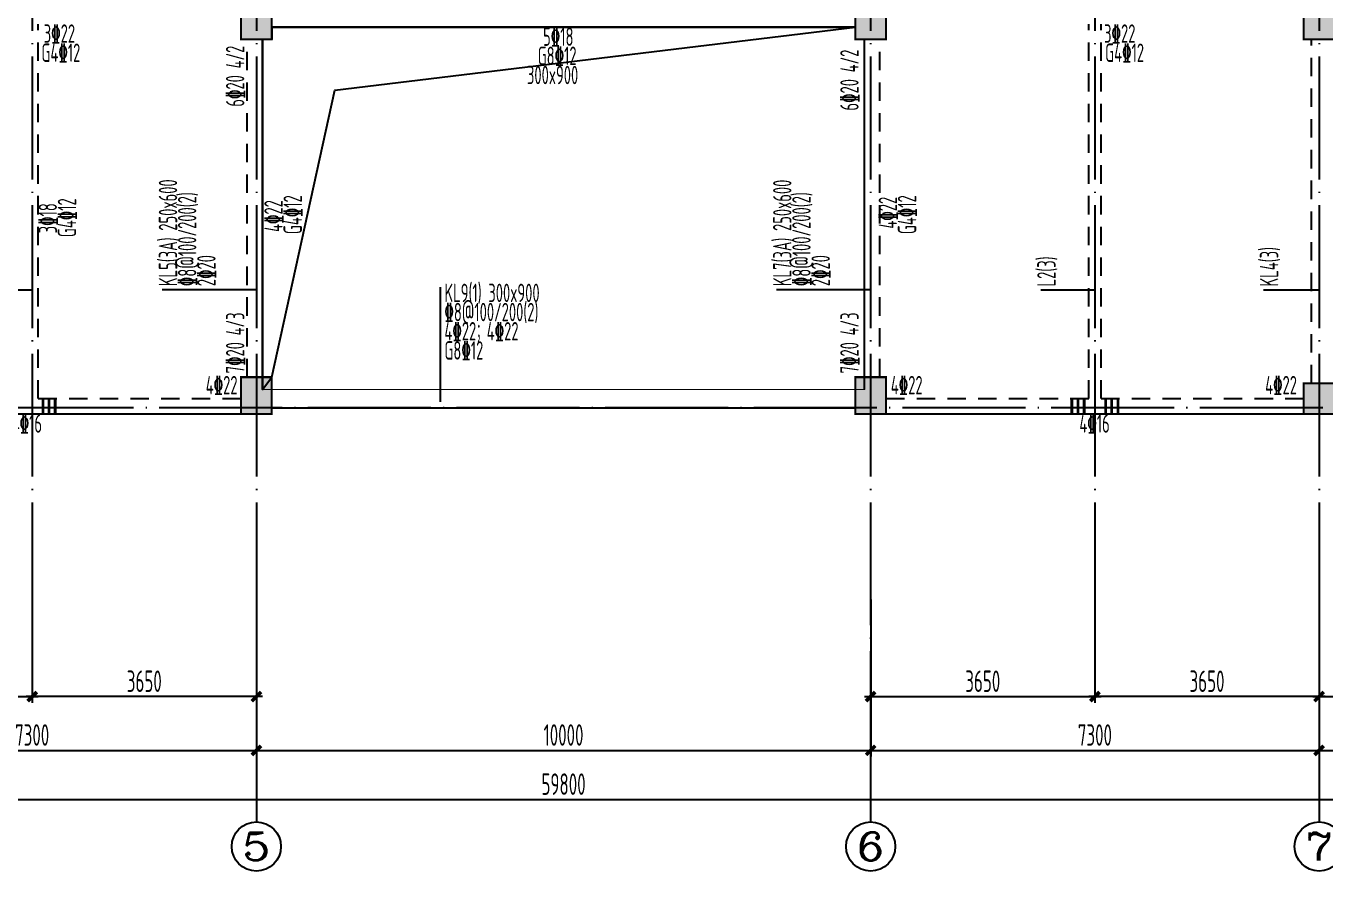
# Model space of a CAD drawing. Extents: x -472319 to -112444, y -516749 to -5704.
# Drawn here: x -187999 to -166837, y -70074 to -56313 of the extents above; entities that cross this region are included whole.
import ezdxf
from ezdxf.enums import TextEntityAlignment as Align

# ---------------------------------------------------------------- set-up
doc = ezdxf.new("R2010")
doc.units = 0
doc.header["$LTSCALE"] = 100
doc.header["$MEASUREMENT"] = 0
for name, pattern in [('3', [5, 3, -2]), ('CENTER', [2, 1.25, -0.25, 0.25, -0.25]), ('DOTE', [2.42, 2, -0.2, 0.02, -0.2])]:
    doc.linetypes.add(name, pattern=pattern)
for name, color, linetype in [('1301', 24, 'Continuous'), ('AXIS', 3, 'Continuous'), ('AXIS_TEXT', 7, 'Continuous'), ('DOTE', 1, 'CENTER'), ('S_BEAM', 4, 'Continuous'), ('S_BEAMDASH', 134, '3'), ('S_BEAMDIMLOCAL', 7, 'Continuous'), ('S_BEAMDIMLOCALVER', 7, 'Continuous'), ('S_BEAMDIMMASS', 2, 'Continuous'), ('S_BEAMDIMMASSVER', 2, 'Continuous'), ('S_CL', 2, 'Continuous'), ('S_HOLE', 253, 'Continuous'), ('S_SUBBEAMHOOP', 1, 'Continuous'), ('洞口边线', 7, 'Continuous')]:
    doc.layers.add(name, color=color, linetype=linetype)
doc.styles.add('_TCH_AXIS', font='COMPLEX', dxfattribs={"bigfont": 'GBCBIG'})
doc.styles.add('COMPLEX', font='COMPLEX')
doc.styles.add('HZ', font='tssdeng.shx', dxfattribs={"width": 0.6, "height": 350, "bigfont": 'a.shx'})
doc.styles.get("Standard").update_dxf_attribs({"font": 'tssdeng.shx', "width": 0.6, "bigfont": 'a.shx'})
doc.dimstyles.new('DIMN', dxfattribs={"dimtxt": 350, "dimasz": 150, "dimexe": 100, "dimexo": 100, "dimgap": 75, "dimtad": 1, "dimdec": 0, "dimzin": 0, "dimdsep": 46, "dimtxsty": 'HZ', "dimblk": 'ARCHTICK', "dimcen": 0.09, "dimdle": 100, "dimclrd": 3, "dimclre": 3, "dimclrt": 7, "dimazin": 2, "dimtfac": 1, "dimtdec": 0, "dimtmove": 2, "dimatfit": 3, "dimldrblk": 'ARCHTICK', "dimfxl": 1, "dimtolj": 1, "dimtzin": 0, "dimarcsym": 0})

# ---------------------------------------------------------------- blocks, each defined once
blk = doc.blocks.new('_ArchTick')
at = {"color": 0, "linetype": 'ByBlock', "const_width": 0.4}
blk.add_lwpolyline([(-0.5, -0.5), (0.5, 0.5)], dxfattribs=at)
blk = doc.blocks.new('*D1624')
at = {"layer": 'AXIS', "color": 3, "lineweight": -2, "transparency": 16777216}
for p, q in [((-191549, -66961), (-191549, -68209)), ((-184249, -66961), (-184249, -68209)), ((-191649, -68109), (-184149, -68109))]:
    blk.add_line(p, q, dxfattribs=at)
at = {"layer": 'Defpoints', "color": 0, "transparency": 16777216}
for p in [(-191549, -66861), (-184249, -66861), (-184249, -68109)]:
    blk.add_point(p, dxfattribs=at)
at = {"layer": 'AXIS', "color": 3, "lineweight": -2, "transparency": 16777216, "xscale": 150, "yscale": 150, "zscale": 150, "rotation": 180}
blk.add_blockref('_ArchTick', (-191549, -68109), dxfattribs=at)
at = {"layer": 'AXIS', "color": 3, "lineweight": -2, "transparency": 16777216, "xscale": 150, "yscale": 150, "zscale": 150}
blk.add_blockref('_ArchTick', (-184249, -68109), dxfattribs=at)
at = {"layer": 'AXIS', "color": 7, "transparency": 16777216, "insert": (-187899, -67859), "char_height": 350, "attachment_point": 5, "style": 'HZ'}
blk.add_mtext('\\A1;7300', dxfattribs=at)
blk = doc.blocks.new('*D1625')
at = {"layer": 'AXIS', "color": 3, "lineweight": -2, "transparency": 16777216}
for p, q in [((-184249, -66961), (-184249, -68209)), ((-174249, -66961), (-174249, -68209)), ((-184349, -68109), (-174149, -68109))]:
    blk.add_line(p, q, dxfattribs=at)
at = {"layer": 'Defpoints', "color": 0, "transparency": 16777216}
for p in [(-184249, -66861), (-174249, -66861), (-174249, -68109)]:
    blk.add_point(p, dxfattribs=at)
at = {"layer": 'AXIS', "color": 3, "lineweight": -2, "transparency": 16777216, "xscale": 150, "yscale": 150, "zscale": 150, "rotation": 180}
blk.add_blockref('_ArchTick', (-184249, -68109), dxfattribs=at)
at = {"layer": 'AXIS', "color": 3, "lineweight": -2, "transparency": 16777216, "xscale": 150, "yscale": 150, "zscale": 150}
blk.add_blockref('_ArchTick', (-174249, -68109), dxfattribs=at)
at = {"layer": 'AXIS', "color": 7, "transparency": 16777216, "insert": (-179249, -67859), "char_height": 350, "attachment_point": 5, "style": 'HZ'}
blk.add_mtext('\\A1;10000', dxfattribs=at)
blk = doc.blocks.new('*D1626')
at = {"layer": 'AXIS', "color": 3, "lineweight": -2, "transparency": 16777216}
for p, q in [((-174249, -66961), (-174249, -68209)), ((-166949, -66961), (-166949, -68209)), ((-174349, -68109), (-166849, -68109))]:
    blk.add_line(p, q, dxfattribs=at)
at = {"layer": 'Defpoints', "color": 0, "transparency": 16777216}
for p in [(-174249, -66861), (-166949, -66861), (-166949, -68109)]:
    blk.add_point(p, dxfattribs=at)
at = {"layer": 'AXIS', "color": 3, "lineweight": -2, "transparency": 16777216, "xscale": 150, "yscale": 150, "zscale": 150, "rotation": 180}
blk.add_blockref('_ArchTick', (-174249, -68109), dxfattribs=at)
at = {"layer": 'AXIS', "color": 3, "lineweight": -2, "transparency": 16777216, "xscale": 150, "yscale": 150, "zscale": 150}
blk.add_blockref('_ArchTick', (-166949, -68109), dxfattribs=at)
at = {"layer": 'AXIS', "color": 7, "transparency": 16777216, "insert": (-170599, -67859), "char_height": 350, "attachment_point": 5, "style": 'HZ'}
blk.add_mtext('\\A1;7300', dxfattribs=at)
blk = doc.blocks.new('*D1627')
at = {"layer": 'AXIS', "color": 3, "lineweight": -2, "transparency": 16777216}
for p, q in [((-166949, -66961), (-166949, -68209)), ((-159649, -66961), (-159649, -68209)), ((-167049, -68109), (-159549, -68109))]:
    blk.add_line(p, q, dxfattribs=at)
at = {"layer": 'Defpoints', "color": 0, "transparency": 16777216}
for p in [(-166949, -66861), (-159649, -66861), (-159649, -68109)]:
    blk.add_point(p, dxfattribs=at)
at = {"layer": 'AXIS', "color": 3, "lineweight": -2, "transparency": 16777216, "xscale": 150, "yscale": 150, "zscale": 150, "rotation": 180}
blk.add_blockref('_ArchTick', (-166949, -68109), dxfattribs=at)
at = {"layer": 'AXIS', "color": 3, "lineweight": -2, "transparency": 16777216, "xscale": 150, "yscale": 150, "zscale": 150}
blk.add_blockref('_ArchTick', (-159649, -68109), dxfattribs=at)
at = {"layer": 'AXIS', "color": 7, "transparency": 16777216, "insert": (-163299, -67859), "char_height": 350, "attachment_point": 5, "style": 'HZ'}
blk.add_mtext('\\A1;7300', dxfattribs=at)
blk = doc.blocks.new('*D1630')
at = {"layer": 'AXIS', "color": 3, "lineweight": -2, "transparency": 16777216}
for p, q in [((-209149, -66961), (-209149, -69009)), ((-149349, -66961), (-149349, -69009)), ((-209249, -68909), (-149249, -68909))]:
    blk.add_line(p, q, dxfattribs=at)
at = {"layer": 'Defpoints', "color": 0, "transparency": 16777216}
for p in [(-209149, -66861), (-149349, -66861), (-149349, -68909)]:
    blk.add_point(p, dxfattribs=at)
at = {"layer": 'AXIS', "color": 3, "lineweight": -2, "transparency": 16777216, "xscale": 150, "yscale": 150, "zscale": 150, "rotation": 180}
blk.add_blockref('_ArchTick', (-209149, -68909), dxfattribs=at)
at = {"layer": 'AXIS', "color": 3, "lineweight": -2, "transparency": 16777216, "xscale": 150, "yscale": 150, "zscale": 150}
blk.add_blockref('_ArchTick', (-149349, -68909), dxfattribs=at)
at = {"layer": 'AXIS', "color": 7, "transparency": 16777216, "insert": (-179249, -68659), "char_height": 350, "attachment_point": 5, "style": 'HZ'}
blk.add_mtext('\\A1;59800', dxfattribs=at)
blk = doc.blocks.new('_AXISO')
blk.add_circle((0, 0), 0.5)
at = {"layer": 'AXIS_TEXT', "style": 'COMPLEX', "width": 1.041667}
blk.add_attdef('A', text='', height=0.56, dxfattribs=at).set_placement((-0.25, -0.28), (0.25, -0.28), align=Align.FIT)
blk = doc.blocks.new('*D1695')
at = {"layer": '1301', "color": 3, "lineweight": -2, "transparency": 16777216}
for p, q in [((-187899, -65651), (-187899, -67333)), ((-184249, -65651), (-184249, -67333)), ((-184149, -67233), (-187999, -67233))]:
    blk.add_line(p, q, dxfattribs=at)
at = {"layer": 'Defpoints', "color": 0, "transparency": 16777216}
for p in [(-187899, -65551), (-184249, -65551), (-187899, -67233)]:
    blk.add_point(p, dxfattribs=at)
at = {"layer": '1301', "color": 3, "lineweight": -2, "transparency": 16777216, "xscale": 150, "yscale": 150, "zscale": 150, "rotation": 180}
blk.add_blockref('_ArchTick', (-187899, -67233), dxfattribs=at)
at = {"layer": '1301', "color": 3, "lineweight": -2, "transparency": 16777216, "xscale": 150, "yscale": 150, "zscale": 150}
blk.add_blockref('_ArchTick', (-184249, -67233), dxfattribs=at)
at = {"layer": '1301', "color": 7, "transparency": 16777216, "insert": (-186074, -66983), "char_height": 350, "attachment_point": 5, "style": 'HZ'}
blk.add_mtext('\\A1;3650', dxfattribs=at)
blk = doc.blocks.new('*D1696')
at = {"layer": '1301', "color": 3, "lineweight": -2, "transparency": 16777216}
for p, q in [((-191549, -65651), (-191549, -67333)), ((-187899, -65651), (-187899, -67333)), ((-191649, -67233), (-187799, -67233))]:
    blk.add_line(p, q, dxfattribs=at)
at = {"layer": 'Defpoints', "color": 0, "transparency": 16777216}
for p in [(-191549, -65551), (-187899, -65551), (-187899, -67233)]:
    blk.add_point(p, dxfattribs=at)
at = {"layer": '1301', "color": 3, "lineweight": -2, "transparency": 16777216, "xscale": 150, "yscale": 150, "zscale": 150, "rotation": 180}
blk.add_blockref('_ArchTick', (-191549, -67233), dxfattribs=at)
at = {"layer": '1301', "color": 3, "lineweight": -2, "transparency": 16777216, "xscale": 150, "yscale": 150, "zscale": 150}
blk.add_blockref('_ArchTick', (-187899, -67233), dxfattribs=at)
at = {"layer": '1301', "color": 7, "transparency": 16777216, "insert": (-189724, -66983), "char_height": 350, "attachment_point": 5, "style": 'HZ'}
blk.add_mtext('\\A1;3650', dxfattribs=at)
blk = doc.blocks.new('*D1697')
at = {"layer": '1301', "color": 3, "lineweight": -2, "transparency": 16777216}
for p, q in [((-170599, -65651), (-170599, -67333)), ((-166949, -65651), (-166949, -67333)), ((-166849, -67233), (-170699, -67233))]:
    blk.add_line(p, q, dxfattribs=at)
at = {"layer": 'Defpoints', "color": 0, "transparency": 16777216}
for p in [(-170599, -65551), (-166949, -65551), (-170599, -67233)]:
    blk.add_point(p, dxfattribs=at)
at = {"layer": '1301', "color": 3, "lineweight": -2, "transparency": 16777216, "xscale": 150, "yscale": 150, "zscale": 150, "rotation": 180}
blk.add_blockref('_ArchTick', (-170599, -67233), dxfattribs=at)
at = {"layer": '1301', "color": 3, "lineweight": -2, "transparency": 16777216, "xscale": 150, "yscale": 150, "zscale": 150}
blk.add_blockref('_ArchTick', (-166949, -67233), dxfattribs=at)
at = {"layer": '1301', "color": 7, "transparency": 16777216, "insert": (-168774, -66983), "char_height": 350, "attachment_point": 5, "style": 'HZ'}
blk.add_mtext('\\A1;3650', dxfattribs=at)
blk = doc.blocks.new('*D1698')
at = {"layer": '1301', "color": 3, "lineweight": -2, "transparency": 16777216}
for p, q in [((-174249, -65651), (-174249, -67333)), ((-170599, -65651), (-170599, -67333)), ((-174349, -67233), (-170499, -67233))]:
    blk.add_line(p, q, dxfattribs=at)
at = {"layer": 'Defpoints', "color": 0, "transparency": 16777216}
for p in [(-174249, -65551), (-170599, -65551), (-170599, -67233)]:
    blk.add_point(p, dxfattribs=at)
at = {"layer": '1301', "color": 3, "lineweight": -2, "transparency": 16777216, "xscale": 150, "yscale": 150, "zscale": 150, "rotation": 180}
blk.add_blockref('_ArchTick', (-174249, -67233), dxfattribs=at)
at = {"layer": '1301', "color": 3, "lineweight": -2, "transparency": 16777216, "xscale": 150, "yscale": 150, "zscale": 150}
blk.add_blockref('_ArchTick', (-170599, -67233), dxfattribs=at)
at = {"layer": '1301', "color": 7, "transparency": 16777216, "insert": (-172424, -66983), "char_height": 350, "attachment_point": 5, "style": 'HZ'}
blk.add_mtext('\\A1;3650', dxfattribs=at)
blk = doc.blocks.new('*D1700')
at = {"layer": '1301', "color": 3, "lineweight": -2, "transparency": 16777216}
for p, q in [((-166949, -65651), (-166949, -67333)), ((-163299, -65651), (-163299, -67333)), ((-167049, -67233), (-163199, -67233))]:
    blk.add_line(p, q, dxfattribs=at)
at = {"layer": 'Defpoints', "color": 0, "transparency": 16777216}
for p in [(-166949, -65551), (-163299, -65551), (-163299, -67233)]:
    blk.add_point(p, dxfattribs=at)
at = {"layer": '1301', "color": 3, "lineweight": -2, "transparency": 16777216, "xscale": 150, "yscale": 150, "zscale": 150, "rotation": 180}
blk.add_blockref('_ArchTick', (-166949, -67233), dxfattribs=at)
at = {"layer": '1301', "color": 3, "lineweight": -2, "transparency": 16777216, "xscale": 150, "yscale": 150, "zscale": 150}
blk.add_blockref('_ArchTick', (-163299, -67233), dxfattribs=at)
at = {"layer": '1301', "color": 7, "transparency": 16777216, "insert": (-165124, -66983), "char_height": 350, "attachment_point": 5, "style": 'HZ'}
blk.add_mtext('\\A1;3650', dxfattribs=at)

msp = doc.modelspace()

# ---------------------------------------------------------------- hatches: boundary and pattern name
at = {"layer": 'S_CL'}
h = msp.add_hatch(dxfattribs=at)
h.set_pattern_fill('ANSI31', color=256)
h.set_pattern_definition([(45, (204418.66907, 392414.60853), (-0.088388347648, 0.088388347648), [])])
h.paths.add_polyline_path([(-149249.329, -48130.89), (-149249.329, -47630.89), (-149749.329, -47630.89), (-149749.329, -48130.89)])
h.paths.add_polyline_path([(-149249.329, -54230.891), (-149249.329, -53730.891), (-149749.329, -53730.891), (-149749.329, -54230.891)])
h.paths.add_polyline_path([(-149249.329, -56530.891), (-149249.329, -56030.891), (-149749.329, -56030.891), (-149749.329, -56530.891)])
h.paths.add_polyline_path([(-149249.329, -62630.891), (-149249.329, -62130.891), (-149749.329, -62130.891), (-149749.329, -62630.891)])
h.paths.add_polyline_path([(-152099.329, -48130.89), (-152099.329, -47630.89), (-152599.329, -47630.89), (-152599.329, -48130.89)])
h.paths.add_polyline_path([(-152099.329, -54230.891), (-152099.329, -53730.891), (-152599.329, -53730.891), (-152599.329, -54230.891)])
h.paths.add_polyline_path([(-152099.329, -56530.891), (-152099.329, -56030.891), (-152599.329, -56030.891), (-152599.329, -56530.891)])
h.paths.add_polyline_path([(-152099.329, -62630.891), (-152099.329, -62130.891), (-152599.329, -62130.891), (-152599.329, -62630.891)])
h.paths.add_polyline_path([(-159399.329, -48130.89), (-159399.329, -47630.89), (-159899.329, -47630.89), (-159899.329, -48130.89)])
h.paths.add_polyline_path([(-159399.329, -54230.891), (-159399.329, -53730.891), (-159899.329, -53730.891), (-159899.329, -54230.891)])
h.paths.add_polyline_path([(-159399.329, -56530.891), (-159399.329, -56030.891), (-159899.329, -56030.891), (-159899.329, -56530.891)])
h.paths.add_polyline_path([(-159399.329, -62630.891), (-159399.329, -62130.891), (-159899.329, -62130.891), (-159899.329, -62630.891)])
h.paths.add_polyline_path([(-166699.329, -48130.89), (-166699.329, -47630.89), (-167199.329, -47630.89), (-167199.329, -48130.89)])
h.paths.add_polyline_path([(-166699.329, -54230.891), (-166699.329, -53730.891), (-167199.329, -53730.891), (-167199.329, -54230.891)])
h.paths.add_polyline_path([(-166699.329, -56530.891), (-166699.329, -56030.891), (-167199.329, -56030.891), (-167199.329, -56530.891)])
h.paths.add_polyline_path([(-166699.329, -62630.891), (-166699.329, -62130.891), (-167199.329, -62130.891), (-167199.329, -62630.891)])
h.paths.add_polyline_path([(-173999.329, -48130.89), (-173999.329, -47630.89), (-174499.329, -47630.89), (-174499.329, -48130.89)])
h.paths.add_polyline_path([(-173999.329, -54230.891), (-173999.329, -53730.891), (-174499.329, -53730.891), (-174499.329, -54230.891)])
h.paths.add_polyline_path([(-173999.329, -56530.891), (-173999.329, -56030.891), (-174499.329, -56030.891), (-174499.329, -56530.891)])
h.paths.add_polyline_path([(-173999.329, -62630.891), (-173999.329, -62030.891), (-174499.329, -62030.891), (-174499.329, -62630.891)])
h.paths.add_polyline_path([(-176999.329, -48130.89), (-176999.329, -47630.89), (-177499.329, -47630.89), (-177499.329, -48130.89)])
h.paths.add_polyline_path([(-176999.329, -54230.891), (-176999.329, -53730.891), (-177499.329, -53730.891), (-177499.329, -54230.891)])
h.paths.add_polyline_path([(-183999.331, -48230.89), (-183999.331, -47630.89), (-184499.331, -47630.89), (-184499.331, -48230.89)])
h.paths.add_polyline_path([(-183999.331, -54230.891), (-183999.331, -53730.891), (-184499.331, -53730.891), (-184499.331, -54230.891)])
h.paths.add_polyline_path([(-183999.331, -56530.891), (-183999.331, -56030.891), (-184499.331, -56030.891), (-184499.331, -56530.891)])
h.paths.add_polyline_path([(-183999.331, -62630.891), (-183999.331, -62030.891), (-184499.331, -62030.891), (-184499.331, -62630.891)])
h.paths.add_polyline_path([(-191299.331, -48130.89), (-191299.331, -47630.89), (-191799.331, -47630.89), (-191799.331, -48130.89)])
h.paths.add_polyline_path([(-191299.331, -54230.891), (-191299.331, -53730.891), (-191799.331, -53730.891), (-191799.331, -54230.891)])
h.paths.add_polyline_path([(-191299.331, -56530.891), (-191299.331, -56030.891), (-191799.331, -56030.891), (-191799.331, -56530.891)])
h.paths.add_polyline_path([(-191299.331, -62630.891), (-191299.331, -62130.891), (-191799.331, -62130.891), (-191799.331, -62630.891)])
h.paths.add_polyline_path([(-198599.331, -48130.89), (-198599.331, -47630.89), (-199099.331, -47630.89), (-199099.331, -48130.89)])
h.paths.add_polyline_path([(-198599.331, -54230.891), (-198599.331, -53730.891), (-199099.331, -53730.891), (-199099.331, -54230.891)])
h.paths.add_polyline_path([(-198599.331, -56530.891), (-198599.331, -56030.891), (-199099.331, -56030.891), (-199099.331, -56530.891)])
h.paths.add_polyline_path([(-198599.331, -62630.891), (-198599.331, -62130.891), (-199099.331, -62130.891), (-199099.331, -62630.891)])
h.paths.add_polyline_path([(-205899.331, -48130.89), (-205899.331, -47630.89), (-206399.331, -47630.89), (-206399.331, -48130.89)])
h.paths.add_polyline_path([(-205899.331, -54230.891), (-205899.331, -53730.891), (-206399.331, -53730.891), (-206399.331, -54230.891)])
h.paths.add_polyline_path([(-205899.331, -56530.891), (-205899.331, -56030.891), (-206399.331, -56030.891), (-206399.331, -56530.891)])
h.paths.add_polyline_path([(-205899.331, -62630.891), (-205899.331, -62130.891), (-206399.331, -62130.891), (-206399.331, -62630.891)])
h.paths.add_polyline_path([(-208749.331, -48130.89), (-208749.331, -47630.89), (-209249.331, -47630.89), (-209249.331, -48130.89)])
h.paths.add_polyline_path([(-208749.331, -54230.891), (-208749.331, -53730.891), (-209249.331, -53730.891), (-209249.331, -54230.891)])
h.paths.add_polyline_path([(-208749.331, -56530.891), (-208749.331, -56030.891), (-209249.331, -56030.891), (-209249.331, -56530.891)])
h.paths.add_polyline_path([(-208749.331, -62630.891), (-208749.331, -62130.891), (-209249.331, -62130.891), (-209249.331, -62630.891)])

# ---------------------------------------------------------------- linework, layer by layer
at = {"layer": 'AXIS'}
for p, q in [((-184249.329, -66861.282), (-184249.329, -69273.578)), ((-174249.329, -66861.282), (-174249.329, -69273.578)), ((-166949.329, -66861.282), (-166949.329, -69273.578))]:
    msp.add_line(p, q, dxfattribs=at)
at = {"layer": 'DOTE', "linetype": 'DOTE', "ltscale": 10}
for p, q in [((-187899.329, -44711.242), (-187899.329, -66861.282)), ((-184249.329, -44711.242), (-184249.329, -66861.282)), ((-174249.329, -44711.242), (-174249.329, -66861.282)), ((-170599.329, -44711.242), (-170599.329, -66861.282)), ((-166949.329, -44711.242), (-166949.329, -66861.282)), ((-147530.518, -62530.89), (-210823.148, -62530.89))]:
    msp.add_line(p, q, dxfattribs=at)
at = {"layer": 'S_BEAM'}
for p, q in [((-183999.331, -56330.891), (-174499.329, -56330.891)), ((-184149.331, -62230.891), (-184149.331, -56530.891)), ((-174349.329, -62230.891), (-174349.329, -56530.891)), ((-191299.331, -62630.891), (-187899.331, -62630.891)), ((-187899.331, -62630.891), (-184499.331, -62630.891)), ((-183999.331, -62530.89), (-174499.329, -62530.89)), ((-173999.329, -62630.891), (-170599.329, -62630.891)), ((-170599.329, -62630.891), (-167199.329, -62630.891))]:
    msp.add_line(p, q, dxfattribs=at)
at = {"layer": 'S_BEAMDASH'}
for p, q in [((-187799.331, -62380.891), (-187799.331, -56280.891)), ((-170699.329, -62380.891), (-170699.329, -56280.891)), ((-170499.329, -62380.891), (-170499.329, -56280.891)), ((-184399.331, -62030.891), (-184399.331, -56530.891)), ((-174099.329, -62030.891), (-174099.329, -56530.891)), ((-167074.329, -62130.891), (-167074.329, -56530.891)), ((-187799.331, -62380.891), (-184499.331, -62380.891)), ((-173999.329, -62380.891), (-170699.329, -62380.891)), ((-170499.329, -62380.891), (-167199.329, -62380.891))]:
    msp.add_line(p, q, dxfattribs=at)
at = {"layer": 'S_BEAMDIMMASS'}
msp.add_line((-181249.331, -62434.891), (-181249.331, -60566.141), dxfattribs=at)
at = {"layer": 'S_BEAMDIMMASSVER'}
for p, q in [((-187899.331, -60616.5), (-189405.581, -60616.5)), ((-184249.331, -60610.891), (-185780.581, -60610.891)), ((-174249.329, -60610.891), (-175780.579, -60610.891)), ((-170599.329, -60616.5), (-171480.579, -60616.5)), ((-166949.329, -60616.5), (-167855.579, -60616.5))]:
    msp.add_line(p, q, dxfattribs=at)
at = {"layer": 'S_CL', "const_width": 35}
for points in [[(-183999.331, -56530.891), (-183999.331, -56030.891), (-184499.331, -56030.891), (-184499.331, -56530.891)], [(-173999.329, -56530.891), (-173999.329, -56030.891), (-174499.329, -56030.891), (-174499.329, -56530.891)], [(-166699.329, -56530.891), (-166699.329, -56030.891), (-167199.329, -56030.891), (-167199.329, -56530.891)], [(-183999.331, -62630.891), (-183999.331, -62030.891), (-184499.331, -62030.891), (-184499.331, -62630.891)], [(-173999.329, -62630.891), (-173999.329, -62030.891), (-174499.329, -62030.891), (-174499.329, -62630.891)], [(-166699.329, -62630.891), (-166699.329, -62130.891), (-167199.329, -62130.891), (-167199.329, -62630.891)]]:
    msp.add_lwpolyline(points, close=True, dxfattribs=at)
at = {"layer": 'S_HOLE', "const_width": 18}
msp.add_lwpolyline([(-184149.331, -62230.891), (-184149.331, -62230.891), (-184149.331, -62230.891), (-174349.329, -62230.891), (-174349.329, -62230.891), (-174349.329, -62230.891), (-174349.329, -56530.891), (-174499.329, -56530.891), (-174499.329, -56330.891), (-183999.331, -56330.891), (-183999.331, -56530.891), (-184149.331, -56530.891), (-184149.331, -62230.891)], close=True, dxfattribs=at)
at = {"layer": 'S_SUBBEAMHOOP', "const_width": 44.9}
for points in [[(-187724.331, -62380.891), (-187724.331, -62630.891)], [(-187624.331, -62380.891), (-187624.331, -62630.891)], [(-187524.331, -62380.891), (-187524.331, -62630.891)], [(-170974.329, -62380.891), (-170974.329, -62630.891)], [(-170874.329, -62380.891), (-170874.329, -62630.891)], [(-170774.329, -62380.891), (-170774.329, -62630.891)], [(-170424.329, -62380.891), (-170424.329, -62630.891)], [(-170324.329, -62380.891), (-170324.329, -62630.891)], [(-170224.329, -62380.891), (-170224.329, -62630.891)]]:
    msp.add_lwpolyline(points, dxfattribs=at)
at = {"layer": '洞口边线'}
msp.add_lwpolyline([(-174499.329, -56330.891), (-183999.331, -56330.891), (-183999.331, -56530.891), (-184149.331, -56530.891), (-184149.331, -62230.891), (-183999.331, -62030.891), (-183999.331, -62030.891), (-182974.026, -57356.196), (-174499.329, -56330.891)], close=True, dxfattribs=at)

# ---------------------------------------------------------------- block references
at = {"layer": 'AXIS'}
ref = msp.add_blockref('_AXISO', (-184249.329, -69673.578), dxfattribs=dict(at, xscale=800, yscale=800, zscale=800))
ref.add_attrib('A', '5', dxfattribs={"layer": 'AXIS_TEXT', "height": 452.548, "style": '_TCH_AXIS', "width": 1.5}).set_placement((-184475.603, -69899.852), (-184023.055, -69899.852), align=Align.FIT)
ref = msp.add_blockref('_AXISO', (-174249.329, -69673.578), dxfattribs=dict(at, xscale=800, yscale=800, zscale=800))
ref.add_attrib('A', '6', dxfattribs={"layer": 'AXIS_TEXT', "height": 452.548, "style": '_TCH_AXIS', "width": 1.5}).set_placement((-174475.603, -69899.852), (-174023.055, -69899.852), align=Align.FIT)
ref = msp.add_blockref('_AXISO', (-166949.329, -69673.578), dxfattribs=dict(at, xscale=800, yscale=800, zscale=800))
ref.add_attrib('A', '7', dxfattribs={"layer": 'AXIS_TEXT', "height": 452.548, "style": '_TCH_AXIS', "width": 1.5}).set_placement((-167175.603, -69899.852), (-166723.055, -69899.852), align=Align.FIT)

# ---------------------------------------------------------------- texts
at = {"layer": 'S_BEAMDIMLOCAL', "width": 0.6}
for s, p in [('3\x8422', (-187709.831, -56585.891)), ('3\x8422', (-170448.829, -56585.891)), ('5%%13218', (-179581.829, -56635.891)), ('G4\x8412', (-187747.831, -56898.391)), ('G8\x8412', (-179669.329, -56948.391)), ('G4\x8412', (-170431.329, -56898.391)), ('300x900', (-179844.329, -57260.891)), ('4\x8422', (-185073.581, -62310.891)), ('4\x8422', (-173921.579, -62310.891)), ('4\x8422', (-167827.579, -62310.891)), ('4\x8416', (-188231.831, -62935.891)), ('4\x8416', (-170851.329, -62935.891))]:
    msp.add_text(s, height=300, dxfattribs=at).set_placement(p)
at = {"layer": 'S_BEAMDIMLOCALVER', "width": 0.6}
for s, p in [('6\x8420 4/2', (-184444.331, -57626.641)), ('6\x8420 4/2', (-174444.329, -57690.141)), ('3\x8418', (-187494.331, -59688.891)), ('G4\x8412', (-187181.831, -59750.891)), ('4\x8422', (-183819.331, -59666.391)), ('G4\x8412', (-183506.831, -59700.891)), ('4\x8422', (-173819.329, -59612.391)), ('G4\x8412', (-173506.829, -59700.891)), ('7\x8420 4/3', (-184444.331, -61969.641)), ('7\x8420 4/3', (-174444.329, -61969.641))]:
    msp.add_text(s, height=300, rotation=90, dxfattribs=at).set_placement(p)
at = {"layer": 'S_BEAMDIMMASS', "width": 0.6}
for s, p in [('KL9(1) 300x900', (-181188.081, -60808.641)), ('\x848@100/200(2)', (-181188.081, -61121.141)), ('4\x8422；4\x8422', (-181188.081, -61433.641)), ('G8\x8412', (-181188.081, -61746.141))]:
    msp.add_text(s, height=300, dxfattribs=at).set_placement(p)
at = {"layer": 'S_BEAMDIMMASSVER', "width": 0.6}
for s, p in [('KL5(3A) 250x600', (-185538.081, -60549.641)), ('KL7(3A) 250x600', (-175538.079, -60549.641)), ('\x848@100/200(2)', (-185225.581, -60549.641)), ('\x848@100/200(2)', (-175225.579, -60549.641)), ('2\x8420', (-184913.081, -60549.641)), ('2\x8420', (-174913.079, -60549.641)), ('L2(3)', (-171238.079, -60555.25)), ('KL4(3)', (-167613.079, -60555.25))]:
    msp.add_text(s, height=300, rotation=90, dxfattribs=at).set_placement(p)

# ---------------------------------------------------------------- dimensions: what is measured, and where the dimension line sits
at = {"layer": '1301', "color": 7}
for base, p1, p2, picture, middle in [((-187899.329, -67232.781), (-191549.329, -65550.539), (-187899.329, -65550.539), '*D1696', (-189724.329, -66982.781)), ((-170599.329, -67232.781), (-174249.329, -65550.539), (-170599.329, -65550.539), '*D1698', (-172424.329, -66982.781)), ((-163299.329, -67232.781), (-166949.329, -65550.539), (-163299.329, -65550.539), '*D1700', (-165124.329, -66982.781))]:
    dim = msp.add_linear_dim(base=base, p1=p1, p2=p2, angle=180, dimstyle='DIMN', override={"dimfxl": 100}, dxfattribs=at)
    dim.commit()
    dim.dimension.update_dxf_attribs({"geometry": picture, "text_midpoint": middle})
for base, p1, p2, picture, middle in [((-187899.329, -67232.781), (-184249.329, -65550.539), (-187899.329, -65550.539), '*D1695', (-186074.329, -66982.781)), ((-170599.329, -67232.781), (-166949.329, -65550.539), (-170599.329, -65550.539), '*D1697', (-168774.329, -66982.781))]:
    dim = msp.add_linear_dim(base=base, p1=p1, p2=p2, dimstyle='DIMN', override={"dimfxl": 100}, dxfattribs=at)
    dim.commit()
    dim.dimension.update_dxf_attribs({"geometry": picture, "text_midpoint": middle})
at = {"layer": 'AXIS'}
for p1, p2, distance, picture, middle in [((-209149.329, -66861.282), (-149349.329, -66861.282), -2048, '*D1630', (-179249.329, -68659.282)), ((-191549.329, -66861.282), (-184249.329, -66861.282), -1248, '*D1624', (-187899.329, -67859.282)), ((-184249.329, -66861.282), (-174249.329, -66861.282), -1248, '*D1625', (-179249.329, -67859.282)), ((-174249.329, -66861.282), (-166949.329, -66861.282), -1248, '*D1626', (-170599.329, -67859.282)), ((-166949.329, -66861.282), (-159649.329, -66861.282), -1248, '*D1627', (-163299.329, -67859.282))]:
    dim = msp.add_aligned_dim(p1=p1, p2=p2, distance=distance, dimstyle='DIMN', dxfattribs=at)
    dim.commit()
    dim.dimension.update_dxf_attribs({"geometry": picture, "text_midpoint": middle})

doc.saveas('drawing.dxf')
